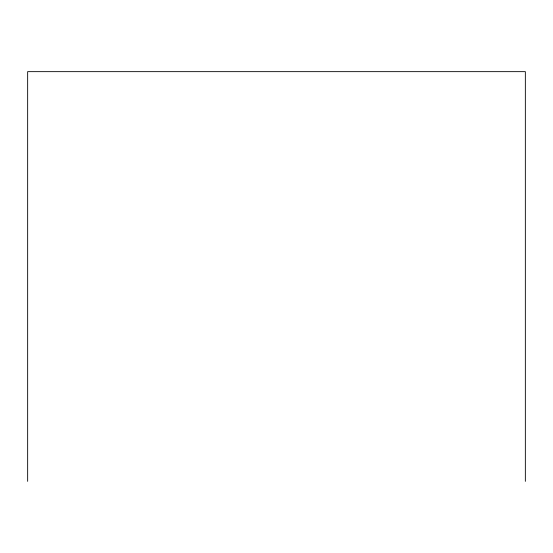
<?xml version="1.0" encoding="UTF-8"?>
<svg xmlns="http://www.w3.org/2000/svg" width="553" height="553" viewBox="0 0 553 553"><rect width="100%" height="100%" fill="white"/><g stroke="black" fill="none" stroke-linecap="round" stroke-linejoin="round"><path stroke-width="0.83" d="M525.35 481.352L525.35 71.648L27.65 71.648L27.65 481.352"/></g></svg>
